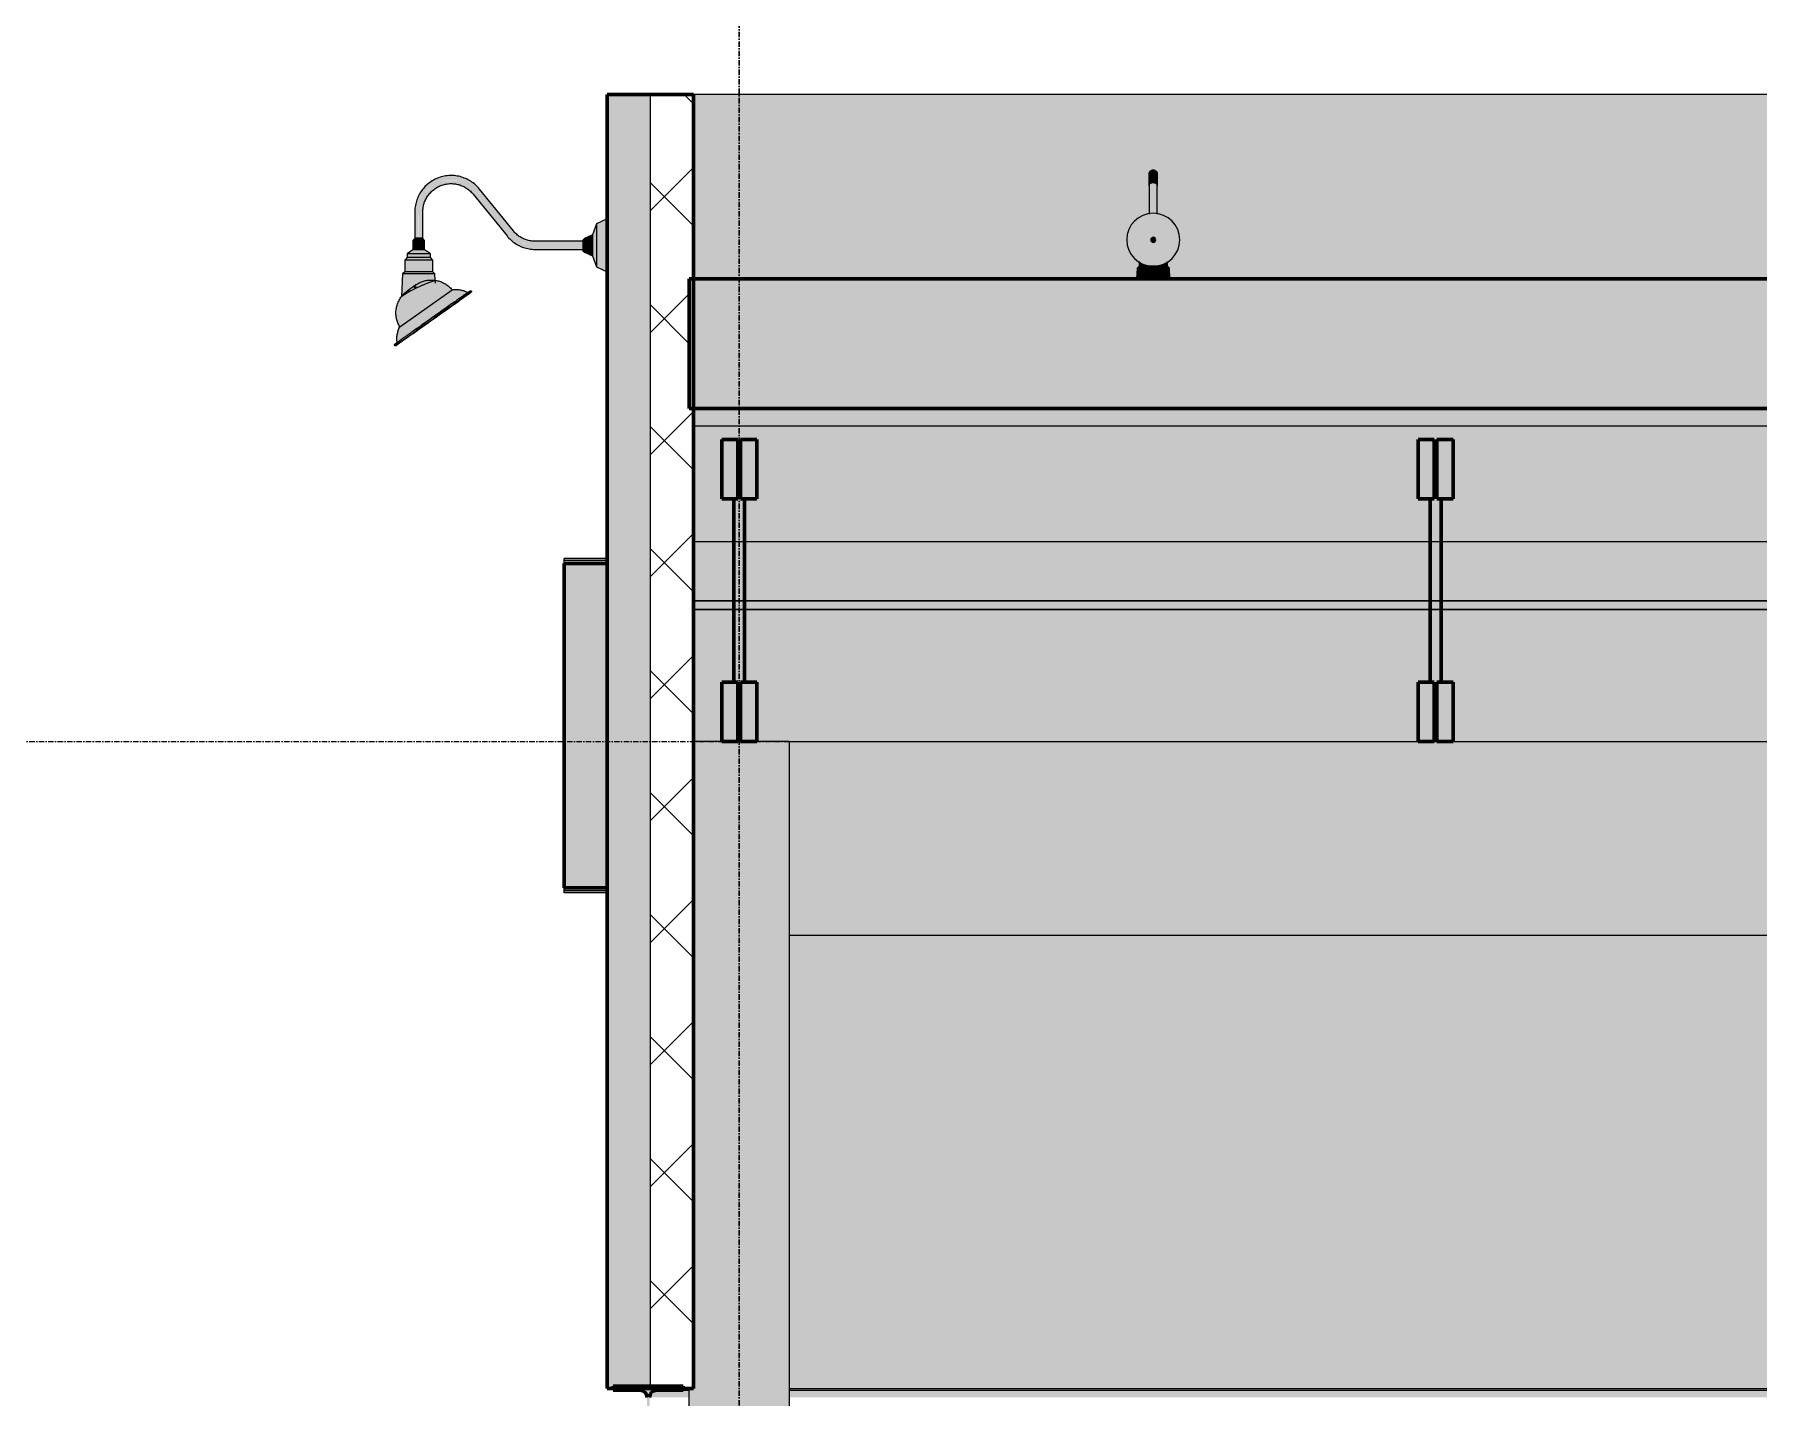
# Model space of a CAD drawing. Header units: inches. Extents: x 1275 to 2881, y -101 to 461.
# Drawn here: x 1467.3 to 1627.2, y 131.2 to 257.6 of the extents above; entities that cross this region are included whole.
import ezdxf

# ---------------------------------------------------------------- set-up
doc = ezdxf.new("R2010")
doc.units = ezdxf.units.IN
doc.header["$MEASUREMENT"] = 0
doc.linetypes.add('Grid Line 1_2_', pattern=[0.875, 0.5, -0.125, 0.125, -0.125])
for name, color, linetype, lineweight in [('0-1', 7, 'Continuous', 5), ('A-FLOR-LEVL-1', 51, 'Grid Line 1_2_', 9), ('A-GENM', 5, 'Continuous', 9), ('A-GENM-1', 5, 'Continuous', 5), ('A-GENM-2', 5, 'Continuous', 60), ('A-ROOF', 132, 'Continuous', 18), ('A-ROOF-1', 132, 'Continuous', 5), ('A-ROOF-2', 132, 'Continuous', 60), ('A-WALL', 113, 'Continuous', 18), ('A-WALL-PATT-3', 111, 'Continuous', 9), ('E-LITE-EQPM', 33, 'Continuous', 9), ('S-BEAM', 12, 'Continuous', 9), ('S-BEAM-1', 12, 'Continuous', 5), ('S-BEAM-2', 12, 'Continuous', 60), ('S-COLS', 52, 'Continuous', 9), ('S-FNDN', 32, 'Continuous', 18), ('S-FNDN-6', 32, 'Continuous', 60), ('S-GRID-1', 1, 'Grid Line 1_2_', 30)]:
    doc.layers.add(name, color=color, linetype=linetype, lineweight=lineweight)

# ---------------------------------------------------------------- blocks, each defined once
blk = doc.blocks.new('Oakfire_2_Amenities_rvt-1-BUILDING SECTION - EAST_WEST _ PREP KITCHEN - LOOKING SOUTH')
at = {"layer": 'A-FLOR-LEVL-1'}
blk.add_line((1275.24, 192), (2864.59, 192), dxfattribs=at)
blk = doc.blocks.new('Oakfire_2_Kitchen_rvt-1-BUILDING SECTION - EAST_WEST _ PREP KITCHEN - LOOKING SOUTH')
at = {"layer": 'A-FLOR-LEVL-1'}
blk.add_line((1275.24, 192), (2864.59, 192), dxfattribs=at)
blk = doc.blocks.new('Timber-Column1 - 10x10-V3-BUILDING SECTION - EAST_WEST _ PREP KITCHEN - LOOKING SOUTH')
at = {"layer": 'S-COLS'}
h = blk.add_hatch(color=256, dxfattribs=at)
h.paths.add_polyline_path([(1528.46, 0), (1537.33, 0), (1537.33, 96), (1529.46, 96), (1529.46, 24), (1528.46, 24), (1528.46, 0.08)], flags=0)
h.paths.add_polyline_path([(1529.46, 108), (1537.33, 108), (1537.33, 192), (1528.46, 192), (1528.46, 132), (1528.08, 132), (1528.08, 120), (1529.46, 120), (1529.46, 111.21)], flags=0)
for p, q in [((1537.33, 192), (1528.46, 192)), ((1537.33, 192), (1537.33, 108)), ((1528.08, 120), (1528.08, 132))]:
    blk.add_line(p, q, dxfattribs=at)
blk = doc.blocks.new('Dimension Lumber - THE BEAM-1543094-BUILDING SECTION - EAST_WEST _ PREP KITCHEN - LOOKING SOUTH')
at = {"layer": 'S-BEAM'}
h = blk.add_hatch(color=256, dxfattribs=at)
h.paths.add_polyline_path([(2069.92, 174), (2303.21, 174), (2303.21, 192), (2055.62, 192), (2055.62, 174)], flags=0)
h.paths.add_polyline_path([(1613.55, 174), (1784.92, 174), (1784.92, 192), (1537.33, 192), (1537.33, 174)], flags=0)
h.paths.add_polyline_path([(1794.17, 174), (2046.37, 174), (2046.37, 192), (1794.17, 192)], flags=0)
for p, q in [((1537.33, 192), (1784.92, 192)), ((1784.92, 174), (1537.33, 174))]:
    blk.add_line(p, q, dxfattribs=at)
blk = doc.blocks.new('Dimension Lumber - 2x6 - JOIST-1543539-BUILDING SECTION - EAST_WEST _ PREP KITCHEN - LOOKING SOUTH')
at = {"layer": 'S-BEAM'}
blk.add_hatch(color=256, dxfattribs=at).paths.add_polyline_path([(1704.82, 205.05), (2312.08, 205.05), (2312.08, 210.54), (1528.46, 210.54), (1528.46, 205.05), (1613.55, 205.05)], flags=0)
for p, q in [((1528.46, 210.54), (2312.08, 210.54)), ((2312.08, 205.05), (1528.46, 205.05)), ((2312.08, 205.02), (1528.46, 205.02))]:
    blk.add_line(p, q, dxfattribs=at)
blk = doc.blocks.new('Dimension Lumber - 2x6 - JOIST-V4-BUILDING SECTION - EAST_WEST _ PREP KITCHEN - LOOKING SOUTH')
at = {"layer": 'S-BEAM'}
blk.add_hatch(color=256, dxfattribs=at).paths.add_polyline_path([(2069.92, 204.23), (2312.08, 204.23), (2312.08, 205.02), (1528.46, 205.02), (1528.46, 204.23), (1704.82, 204.23)], flags=0)
for p, q in [((2312.08, 204.23), (1528.46, 204.23)), ((2312.08, 204.21), (1528.46, 204.21))]:
    blk.add_line(p, q, dxfattribs=at)
blk = doc.blocks.new('265000 - LIGHTING - GOOSENECK LIGHTING - TYPE A - 265000 - Lighting - Gooseneck Lighting - Type A-V27-BUILDING SECTION - EAST_WEST _ PREP KITCHEN - LOOKING SOUTH')
at = {"layer": 'E-LITE-EQPM'}
for points in [[(1502.63, 241.11), (1502.99, 241.11), (1503.21, 242.2), (1503.7, 243.05), (1504.55, 243.73), (1505.5, 244.07), (1506.55, 244.05), (1507.53, 243.68), (1508.32, 242.99), (1508.6, 243.24), (1507.96, 243.83), (1507.42, 244.15), (1506.52, 244.42), (1505.91, 244.47), (1505.4, 244.42), (1504.86, 244.29), (1504.19, 243.94), (1503.82, 243.69), (1503.35, 243.17), (1502.92, 242.46), (1502.7, 241.87), (1502.62, 241.11)], [(1503.17, 241.11), (1503.37, 241.11), (1503.43, 241.7), (1503.7, 242.39), (1504.28, 243.09), (1504.7, 243.38), (1505.16, 243.59), (1505.77, 243.72), (1506.38, 243.7), (1506.83, 243.61), (1507.26, 243.44), (1507.76, 243.03), (1508.04, 242.77), (1508.32, 242.99), (1507.53, 243.68), (1506.55, 244.05), (1505.47, 244.05), (1504.51, 243.71), (1503.67, 242.99), (1503.17, 242.14), (1502.99, 241.11), (1503.14, 241.11)], [(1511.47, 239.11), (1511.75, 239.36), (1508.6, 243.22), (1508.32, 242.99), (1511.42, 239.17)], [(1511.17, 238.88), (1511.47, 239.11), (1508.32, 242.99), (1508.04, 242.75), (1511.17, 238.88)], [(1502.89, 238.66), (1502.99, 238.66), (1502.99, 241.11), (1502.62, 241.11), (1502.63, 238.66), (1502.85, 238.66)], [(1503.37, 238.66), (1503.35, 241.11), (1502.99, 241.11), (1503.01, 238.66), (1503.35, 238.66)], [(1519.48, 236), (1519.48, 240), (1519.1, 238.98), (1519.1, 237.02), (1519.45, 236.07)], [(1520.46, 235.54), (1520.46, 240.46), (1519.48, 240), (1519.48, 236), (1519.93, 235.78)], [(1503.09, 238.46), (1503.53, 238.46), (1503.32, 238.66), (1502.63, 238.64), (1502.45, 238.46), (1502.99, 238.46)], [(1502.61, 237.59), (1503.53, 237.59), (1503.53, 238.46), (1502.45, 238.46), (1502.45, 237.59), (1502.57, 237.59)], [(1513.8, 237.63), (1513.8, 238), (1512.92, 238.13), (1512.12, 238.51), (1511.47, 239.11), (1511.18, 238.87), (1511.89, 238.22), (1512.4, 237.95), (1513.03, 237.72), (1513.7, 237.64)], [(1513.8, 238), (1513.8, 238.38), (1513.02, 238.47), (1512.35, 238.78), (1511.75, 239.34), (1511.47, 239.11), (1512.18, 238.48), (1513, 238.12), (1513.72, 238.01)], [(1518.21, 238), (1518.2, 238.38), (1513.8, 238.36), (1513.8, 238), (1517.72, 238)], [(1518.35, 237.37), (1518.35, 238.63), (1518.21, 238.44), (1518.23, 237.5), (1518.3, 237.42)], [(1519.1, 237.02), (1519.1, 238.98), (1518.35, 238.63), (1518.35, 237.37), (1518.9, 237.12)], [(1502.8, 236.64), (1504.3, 236.64), (1504.06, 236.88), (1501.92, 236.88), (1501.69, 236.64), (1502.74, 236.64)], [(1503.25, 236.88), (1504.06, 236.88), (1504.06, 237.22), (1501.92, 237.22), (1501.92, 236.88), (1503.18, 236.88)], [(1502.14, 237.22), (1504.06, 237.22), (1503.49, 237.59), (1502.45, 237.59), (1501.97, 237.22), (1502.14, 237.22)], [(1518.21, 237.63), (1518.21, 238), (1513.8, 238), (1513.8, 237.63), (1518.2, 237.63)], [(1501.38, 233.26), (1501.97, 233.63), (1502.66, 234), (1503.73, 234.48), (1504.52, 234.77), (1504.47, 235.35), (1501.49, 235.35), (1501.38, 233.28)], [(1504.23, 235.35), (1504.47, 235.37), (1504.29, 235.54), (1501.68, 235.54), (1501.49, 235.35), (1504.12, 235.35)], [(1503.68, 235.54), (1504.3, 235.54), (1504.3, 236.64), (1501.68, 236.64), (1501.69, 235.54), (1503.65, 235.54)], [(1500.88, 228.73), (1500.9, 228.76), (1505.25, 231.83), (1507.81, 233.65), (1507.85, 233.78), (1507.55, 233.62), (1500.85, 228.84), (1500.74, 228.74), (1500.85, 228.73)], [(1501.23, 230.45), (1506.07, 233.89), (1505.32, 234.49), (1504.52, 234.77), (1503.52, 234.39), (1502.6, 233.97), (1501.7, 233.47), (1501.38, 233.26), (1500.95, 232.37), (1500.92, 231.32), (1501.23, 230.46)], [(1500.98, 228.96), (1507.56, 233.63), (1506.79, 233.88), (1506.07, 233.89), (1501.23, 230.45), (1500.99, 229.72), (1500.98, 228.96)]]:
    blk.add_hatch(color=256, dxfattribs=at).paths.add_polyline_path(points, flags=0)
for p, q in [((1511.76, 239.35), (1508.61, 243.23)), ((1508.03, 242.76), (1511.17, 238.88)), ((1502.62, 241.11), (1502.62, 238.66)), ((1503.37, 238.66), (1503.37, 241.11)), ((1519.48, 240), (1519.1, 238.98)), ((1520.46, 240.46), (1519.48, 240)), ((1519.48, 240), (1519.48, 236)), ((1502.65, 238.66), (1502.45, 238.46)), ((1502.45, 238.46), (1502.45, 237.59)), ((1503.53, 238.46), (1502.45, 238.46)), ((1502.99, 238.66), (1502.62, 238.66)), ((1503.37, 238.66), (1502.99, 238.66)), ((1503.53, 238.46), (1503.33, 238.66)), ((1503.53, 237.59), (1503.53, 238.46)), ((1518.21, 238.38), (1513.8, 238.38)), ((1518.35, 238.63), (1518.21, 238.49)), ((1518.21, 238.49), (1518.21, 237.51)), ((1519.1, 238.98), (1518.35, 238.63)), ((1518.35, 237.37), (1518.35, 238.63)), ((1519.1, 238.98), (1519.1, 237.02)), ((1501.92, 236.88), (1501.68, 236.64)), ((1502.45, 237.59), (1501.92, 237.22)), ((1501.92, 237.22), (1501.92, 236.88)), ((1504.06, 237.22), (1501.92, 237.22)), ((1504.06, 236.88), (1501.92, 236.88)), ((1503.53, 237.59), (1502.45, 237.59)), ((1504.06, 237.22), (1503.53, 237.59)), ((1504.06, 236.88), (1504.06, 237.22)), ((1504.3, 236.64), (1504.06, 236.88)), ((1513.8, 237.63), (1518.21, 237.63)), ((1518.21, 237.51), (1518.35, 237.37)), ((1518.35, 237.37), (1519.1, 237.02)), ((1519.1, 237.02), (1519.48, 236)), ((1501.49, 235.35), (1501.38, 233.26)), ((1501.68, 235.54), (1501.49, 235.35)), ((1504.49, 235.35), (1501.49, 235.35)), ((1501.68, 236.64), (1501.68, 235.54)), ((1504.3, 236.64), (1501.68, 236.64)), ((1504.3, 235.54), (1501.68, 235.54)), ((1504.3, 235.54), (1504.3, 236.64)), ((1504.49, 235.35), (1504.3, 235.54)), ((1504.52, 234.77), (1504.49, 235.35)), ((1519.48, 236), (1520.46, 235.54)), ((1507.81, 233.65), (1500.88, 228.73)), ((1501.23, 230.45), (1506.07, 233.89)), ((1504.54, 234.49), (1504.53, 234.64)), ((1507.72, 233.74), (1506.71, 233.02)), ((1507.41, 233.36), (1507.57, 233.48)), ((1507.57, 233.48), (1507.41, 233.36)), ((1507.59, 233.49), (1507.81, 233.65)), ((1507.62, 233.67), (1507.72, 233.74)), ((1505.77, 232.35), (1504.34, 231.34)), ((1506.41, 232.66), (1506.77, 232.91)), ((1506.77, 232.91), (1506.41, 232.66)), ((1503.59, 230.81), (1502.71, 230.18)), ((1501, 228.97), (1500.83, 228.85)), ((1500.83, 228.85), (1500.97, 228.95)), ((1500.88, 228.73), (1501.1, 228.89)), ((1501.12, 228.9), (1501.5, 229.17)), ((1501.5, 229.17), (1501.12, 228.9))]:
    blk.add_line(p, q, dxfattribs=at)
at = {"layer": 'E-LITE-EQPM', "flags": 128}
for points in [[(1508.61, 243.23), (1508.53, 243.33), (1508.44, 243.43), (1508.34, 243.53), (1508.24, 243.62), (1508.14, 243.71), (1508.03, 243.79), (1507.92, 243.87), (1507.81, 243.95), (1507.7, 244.02), (1507.58, 244.08), (1507.46, 244.14), (1507.34, 244.2), (1507.21, 244.25), (1507.08, 244.3), (1506.96, 244.34), (1506.83, 244.38), (1506.69, 244.41), (1506.56, 244.43), (1506.43, 244.45), (1506.29, 244.47), (1506.16, 244.48), (1506.03, 244.48), (1505.89, 244.48), (1505.76, 244.47), (1505.62, 244.46), (1505.49, 244.44), (1505.35, 244.42), (1505.22, 244.39), (1505.09, 244.36), (1504.96, 244.32), (1504.83, 244.28), (1504.71, 244.23), (1504.58, 244.17), (1504.46, 244.11), (1504.34, 244.05), (1504.23, 243.98), (1504.11, 243.91), (1504, 243.83), (1503.9, 243.75), (1503.79, 243.67), (1503.69, 243.58), (1503.59, 243.48), (1503.5, 243.38), (1503.41, 243.28), (1503.33, 243.18), (1503.25, 243.07), (1503.17, 242.96), (1503.1, 242.84), (1503.03, 242.73), (1502.97, 242.61), (1502.91, 242.48), (1502.86, 242.36), (1502.81, 242.23), (1502.77, 242.11), (1502.73, 241.98), (1502.7, 241.85), (1502.67, 241.71), (1502.65, 241.58), (1502.63, 241.45), (1502.62, 241.31), (1502.62, 241.18), (1502.62, 241.11)], [(1503.37, 241.11), (1503.37, 241.21), (1503.37, 241.32), (1503.38, 241.42), (1503.4, 241.52), (1503.42, 241.63), (1503.44, 241.73), (1503.47, 241.83), (1503.5, 241.93), (1503.53, 242.03), (1503.57, 242.13), (1503.62, 242.22), (1503.66, 242.32), (1503.71, 242.41), (1503.77, 242.5), (1503.82, 242.59), (1503.89, 242.67), (1503.95, 242.76), (1504.02, 242.84), (1504.09, 242.91), (1504.16, 242.99), (1504.24, 243.06), (1504.32, 243.13), (1504.4, 243.19), (1504.49, 243.26), (1504.57, 243.31), (1504.66, 243.37), (1504.75, 243.42), (1504.85, 243.47), (1504.94, 243.51), (1505.04, 243.55), (1505.14, 243.59), (1505.24, 243.62), (1505.34, 243.65), (1505.44, 243.67), (1505.54, 243.69), (1505.65, 243.71), (1505.75, 243.72), (1505.86, 243.73), (1505.96, 243.73), (1506.07, 243.73), (1506.17, 243.72), (1506.28, 243.72), (1506.38, 243.7), (1506.48, 243.68), (1506.59, 243.66), (1506.69, 243.64), (1506.79, 243.61), (1506.89, 243.57), (1506.99, 243.53), (1507.08, 243.49), (1507.18, 243.45), (1507.27, 243.4), (1507.36, 243.34), (1507.45, 243.29), (1507.54, 243.23), (1507.62, 243.16), (1507.7, 243.1), (1507.78, 243.03), (1507.85, 242.95), (1507.93, 242.88), (1508, 242.8), (1508.03, 242.76)], [(1511.17, 238.88), (1511.26, 238.77), (1511.35, 238.67), (1511.45, 238.58), (1511.55, 238.49), (1511.65, 238.4), (1511.75, 238.31), (1511.86, 238.23), (1511.98, 238.16), (1512.09, 238.09), (1512.21, 238.02), (1512.33, 237.96), (1512.45, 237.9), (1512.58, 237.85), (1512.7, 237.81), (1512.83, 237.77), (1512.96, 237.73), (1513.09, 237.7), (1513.23, 237.67), (1513.36, 237.65), (1513.49, 237.64), (1513.63, 237.63), (1513.76, 237.63), (1513.8, 237.63)], [(1513.8, 238.38), (1513.69, 238.38), (1513.59, 238.38), (1513.48, 238.39), (1513.38, 238.41), (1513.28, 238.43), (1513.17, 238.45), (1513.07, 238.48), (1512.97, 238.51), (1512.87, 238.54), (1512.77, 238.58), (1512.68, 238.63), (1512.58, 238.67), (1512.49, 238.72), (1512.4, 238.78), (1512.31, 238.83), (1512.23, 238.89), (1512.15, 238.96), (1512.07, 239.03), (1511.99, 239.1), (1511.91, 239.17), (1511.84, 239.25), (1511.77, 239.33), (1511.76, 239.35)], [(1507.75, 233.79), (1507.75, 233.79), (1507.74, 233.78), (1507.73, 233.77), (1507.71, 233.76), (1507.68, 233.74), (1507.65, 233.72), (1507.62, 233.69), (1507.57, 233.66), (1507.53, 233.63), (1507.48, 233.59), (1507.42, 233.55), (1507.36, 233.51), (1507.29, 233.46), (1507.22, 233.41), (1507.14, 233.36), (1507.06, 233.3), (1506.98, 233.24), (1506.89, 233.17), (1506.79, 233.11), (1506.69, 233.04), (1506.59, 232.97), (1506.48, 232.89), (1506.38, 232.81), (1506.26, 232.73), (1506.15, 232.65), (1506.03, 232.57), (1505.91, 232.48), (1505.78, 232.39), (1505.65, 232.3), (1505.53, 232.21), (1505.39, 232.12), (1505.26, 232.02), (1505.13, 231.93), (1504.99, 231.83), (1504.85, 231.73), (1504.72, 231.64), (1504.58, 231.54), (1504.44, 231.44), (1504.3, 231.34), (1504.16, 231.24), (1504.02, 231.14), (1503.88, 231.04), (1503.74, 230.94), (1503.6, 230.85), (1503.47, 230.75), (1503.33, 230.65), (1503.2, 230.56), (1503.07, 230.46), (1502.94, 230.37), (1502.81, 230.28), (1502.68, 230.19), (1502.56, 230.1), (1502.44, 230.02), (1502.32, 229.94), (1502.21, 229.85), (1502.09, 229.78), (1501.99, 229.7), (1501.88, 229.62), (1501.78, 229.55), (1501.69, 229.49), (1501.59, 229.42), (1501.51, 229.36), (1501.42, 229.3), (1501.34, 229.24), (1501.27, 229.19), (1501.2, 229.14), (1501.13, 229.09), (1501.07, 229.05), (1501.02, 229.01), (1500.97, 228.98), (1500.93, 228.95), (1500.89, 228.92), (1500.85, 228.9), (1500.83, 228.88), (1500.8, 228.86), (1500.79, 228.85), (1500.78, 228.84), (1500.77, 228.84), (1500.77, 228.83)], [(1507.84, 233.66), (1507.84, 233.66), (1507.83, 233.65), (1507.82, 233.64), (1507.8, 233.63), (1507.77, 233.61), (1507.74, 233.59), (1507.71, 233.56), (1507.67, 233.53), (1507.62, 233.5), (1507.57, 233.46), (1507.51, 233.42), (1507.45, 233.38), (1507.38, 233.33), (1507.31, 233.28), (1507.23, 233.23), (1507.15, 233.17), (1507.07, 233.11), (1506.98, 233.05), (1506.88, 232.98), (1506.78, 232.91), (1506.68, 232.84), (1506.58, 232.76), (1506.47, 232.68), (1506.35, 232.6), (1506.24, 232.52), (1506.12, 232.44), (1506, 232.35), (1505.87, 232.26), (1505.75, 232.17), (1505.62, 232.08), (1505.49, 231.99), (1505.35, 231.89), (1505.22, 231.8), (1505.08, 231.7), (1504.95, 231.6), (1504.81, 231.51), (1504.67, 231.41), (1504.53, 231.31), (1504.39, 231.21), (1504.25, 231.11), (1504.11, 231.01), (1503.97, 230.91), (1503.83, 230.81), (1503.69, 230.72), (1503.56, 230.62), (1503.42, 230.52), (1503.29, 230.43), (1503.16, 230.34), (1503.03, 230.24), (1502.9, 230.15), (1502.77, 230.06), (1502.65, 229.98), (1502.53, 229.89), (1502.41, 229.81), (1502.3, 229.73), (1502.19, 229.65), (1502.08, 229.57), (1501.97, 229.5), (1501.87, 229.42), (1501.78, 229.36), (1501.68, 229.29), (1501.6, 229.23), (1501.51, 229.17), (1501.43, 229.11), (1501.36, 229.06), (1501.29, 229.01), (1501.23, 228.97), (1501.17, 228.92), (1501.11, 228.88), (1501.06, 228.85), (1501.02, 228.82), (1500.98, 228.79), (1500.95, 228.77), (1500.92, 228.75), (1500.9, 228.73), (1500.88, 228.72), (1500.87, 228.71), (1500.86, 228.71), (1500.86, 228.71)], [(1500.86, 228.71), (1500.86, 228.71), (1500.87, 228.71), (1500.89, 228.72), (1500.9, 228.74), (1500.93, 228.76), (1500.96, 228.78), (1501, 228.8), (1501.04, 228.83), (1501.08, 228.86), (1501.14, 228.9), (1501.19, 228.94), (1501.25, 228.99), (1501.32, 229.03), (1501.39, 229.08), (1501.47, 229.14), (1501.55, 229.2), (1501.64, 229.26), (1501.73, 229.32), (1501.82, 229.39), (1501.92, 229.46), (1502.02, 229.53), (1502.13, 229.6), (1502.24, 229.68), (1502.35, 229.76), (1502.47, 229.84), (1502.58, 229.93), (1502.71, 230.02), (1502.83, 230.1), (1502.96, 230.19), (1503.09, 230.29), (1503.22, 230.38), (1503.35, 230.47), (1503.49, 230.57), (1503.62, 230.66), (1503.76, 230.76), (1503.9, 230.86), (1504.03, 230.96), (1504.17, 231.06), (1504.31, 231.16), (1504.45, 231.26), (1504.59, 231.35), (1504.73, 231.45), (1504.87, 231.55), (1505.01, 231.65), (1505.14, 231.75), (1505.28, 231.84), (1505.41, 231.94), (1505.55, 232.03), (1505.68, 232.12), (1505.8, 232.21), (1505.93, 232.3), (1506.05, 232.39), (1506.17, 232.48), (1506.29, 232.56), (1506.41, 232.64), (1506.52, 232.72), (1506.63, 232.8), (1506.73, 232.87), (1506.83, 232.94), (1506.93, 233.01), (1507.02, 233.08), (1507.11, 233.14), (1507.19, 233.2), (1507.27, 233.25), (1507.34, 233.31), (1507.41, 233.36), (1507.48, 233.4), (1507.54, 233.44), (1507.59, 233.48), (1507.64, 233.52), (1507.69, 233.55), (1507.72, 233.58), (1507.76, 233.6), (1507.79, 233.62), (1507.81, 233.64), (1507.83, 233.65), (1507.84, 233.66), (1507.84, 233.66), (1507.84, 233.66)], [(1501.46, 233.36), (1501.53, 233.43), (1501.6, 233.5), (1501.67, 233.57), (1501.74, 233.64), (1501.82, 233.7), (1501.9, 233.76), (1501.92, 233.78)], [(1502.71, 234.33), (1502.7, 234.33), (1502.7, 234.33), (1502.7, 234.33), (1502.7, 234.33), (1502.69, 234.33), (1502.69, 234.32), (1502.69, 234.32), (1502.68, 234.32), (1502.67, 234.31), (1502.67, 234.31), (1502.66, 234.3), (1502.65, 234.3), (1502.65, 234.29), (1502.64, 234.29), (1502.63, 234.28), (1502.62, 234.27), (1502.61, 234.27), (1502.6, 234.26), (1502.59, 234.25), (1502.58, 234.24), (1502.56, 234.23), (1502.55, 234.22), (1502.54, 234.22), (1502.53, 234.21), (1502.51, 234.2), (1502.5, 234.19), (1502.48, 234.18), (1502.47, 234.17), (1502.46, 234.16), (1502.44, 234.15), (1502.43, 234.14), (1502.41, 234.13), (1502.4, 234.11), (1502.38, 234.1), (1502.36, 234.09), (1502.35, 234.08), (1502.33, 234.07), (1502.32, 234.06), (1502.3, 234.05), (1502.29, 234.04), (1502.27, 234.03), (1502.25, 234.01), (1502.24, 234), (1502.22, 233.99), (1502.21, 233.98), (1502.19, 233.97), (1502.18, 233.96), (1502.16, 233.95), (1502.15, 233.94), (1502.14, 233.93), (1502.12, 233.92), (1502.11, 233.91), (1502.1, 233.9), (1502.08, 233.89), (1502.07, 233.88), (1502.06, 233.87), (1502.05, 233.87), (1502.03, 233.86), (1502.02, 233.85), (1502.01, 233.84), (1502, 233.84), (1501.99, 233.83), (1501.99, 233.82), (1501.98, 233.82), (1501.97, 233.81), (1501.96, 233.81), (1501.96, 233.8), (1501.95, 233.8), (1501.94, 233.79), (1501.94, 233.79), (1501.93, 233.79), (1501.93, 233.78), (1501.93, 233.78), (1501.92, 233.78), (1501.92, 233.78), (1501.92, 233.78), (1501.92, 233.78), (1501.92, 233.78)], [(1501.92, 233.78), (1501.92, 233.78), (1501.92, 233.78), (1501.92, 233.78), (1501.93, 233.78), (1501.93, 233.78), (1501.93, 233.79), (1501.94, 233.79), (1501.94, 233.79), (1501.95, 233.8), (1501.95, 233.8), (1501.96, 233.8), (1501.97, 233.81), (1501.97, 233.81), (1501.98, 233.82), (1501.99, 233.83), (1502, 233.83), (1502.01, 233.84), (1502.02, 233.85), (1502.03, 233.85), (1502.04, 233.86), (1502.05, 233.87), (1502.06, 233.88), (1502.08, 233.89), (1502.09, 233.9), (1502.1, 233.91), (1502.11, 233.92), (1502.13, 233.92), (1502.14, 233.93)], [(1502.22, 233.82), (1502.19, 233.8), (1502.1, 233.75), (1502.02, 233.7), (1501.99, 233.67)], [(1502.52, 234.2), (1502.53, 234.21), (1502.54, 234.22), (1502.56, 234.23), (1502.57, 234.24), (1502.58, 234.25), (1502.59, 234.25), (1502.6, 234.26), (1502.61, 234.27), (1502.62, 234.28), (1502.63, 234.28), (1502.64, 234.29), (1502.65, 234.29), (1502.66, 234.3), (1502.66, 234.31), (1502.67, 234.31), (1502.68, 234.31), (1502.68, 234.32), (1502.69, 234.32), (1502.69, 234.32), (1502.7, 234.33), (1502.7, 234.33), (1502.7, 234.33), (1502.7, 234.33), (1502.7, 234.33), (1502.71, 234.33)], [(1502.74, 234.2), (1502.7, 234.17), (1502.63, 234.12), (1502.56, 234.05)], [(1502.75, 234.36), (1502.79, 234.39), (1502.87, 234.44), (1502.96, 234.49), (1503.05, 234.54), (1503.14, 234.58), (1503.23, 234.62), (1503.32, 234.65), (1503.42, 234.69), (1503.52, 234.71), (1503.61, 234.74), (1503.71, 234.76), (1503.81, 234.77), (1503.91, 234.78), (1504.01, 234.79), (1504.11, 234.79), (1504.21, 234.79), (1504.31, 234.79), (1504.41, 234.78), (1504.44, 234.78)], [(1504.52, 234.77), (1504.62, 234.75), (1504.72, 234.73), (1504.81, 234.7), (1504.91, 234.68), (1505, 234.64), (1505.1, 234.61), (1505.19, 234.57), (1505.28, 234.53), (1505.37, 234.48), (1505.45, 234.43), (1505.54, 234.37), (1505.62, 234.32), (1505.7, 234.26), (1505.78, 234.19), (1505.85, 234.13), (1505.92, 234.06), (1505.99, 233.98), (1506.06, 233.91), (1506.07, 233.89)], [(1506.07, 233.89), (1506.17, 233.9), (1506.27, 233.91), (1506.36, 233.91), (1506.46, 233.91), (1506.56, 233.91), (1506.66, 233.9), (1506.75, 233.89), (1506.85, 233.88), (1506.95, 233.86), (1507.04, 233.83), (1507.13, 233.81), (1507.23, 233.78), (1507.32, 233.74), (1507.41, 233.7), (1507.5, 233.66), (1507.56, 233.63)], [(1507.55, 233.65), (1507.59, 233.68), (1507.63, 233.7), (1507.67, 233.73), (1507.69, 233.75), (1507.72, 233.76), (1507.73, 233.78), (1507.75, 233.78), (1507.75, 233.79), (1507.75, 233.79)], [(1507.75, 233.79), (1507.75, 233.79), (1507.76, 233.79), (1507.76, 233.79), (1507.76, 233.8), (1507.77, 233.8), (1507.77, 233.8), (1507.77, 233.8), (1507.77, 233.8), (1507.78, 233.8), (1507.78, 233.8), (1507.78, 233.8), (1507.79, 233.8), (1507.79, 233.8), (1507.79, 233.8), (1507.8, 233.8), (1507.8, 233.8), (1507.8, 233.8), (1507.81, 233.8), (1507.81, 233.8), (1507.81, 233.8), (1507.81, 233.8), (1507.82, 233.8), (1507.82, 233.8), (1507.82, 233.8), (1507.83, 233.8), (1507.83, 233.8), (1507.83, 233.8), (1507.84, 233.79), (1507.84, 233.79), (1507.84, 233.79), (1507.84, 233.79), (1507.85, 233.79), (1507.85, 233.79), (1507.85, 233.78), (1507.85, 233.78), (1507.86, 233.78), (1507.86, 233.78), (1507.86, 233.77), (1507.86, 233.77), (1507.86, 233.77), (1507.86, 233.77), (1507.87, 233.76), (1507.87, 233.76), (1507.87, 233.76), (1507.87, 233.75), (1507.87, 233.75), (1507.87, 233.75), (1507.87, 233.75), (1507.87, 233.74), (1507.87, 233.74), (1507.88, 233.74), (1507.88, 233.73), (1507.88, 233.73), (1507.88, 233.73), (1507.88, 233.72), (1507.88, 233.72), (1507.88, 233.72), (1507.88, 233.71), (1507.88, 233.71), (1507.87, 233.71), (1507.87, 233.71), (1507.87, 233.7), (1507.87, 233.7), (1507.87, 233.7), (1507.87, 233.69), (1507.87, 233.69), (1507.87, 233.69), (1507.87, 233.68), (1507.86, 233.68), (1507.86, 233.68), (1507.86, 233.68), (1507.86, 233.67), (1507.86, 233.67), (1507.85, 233.67), (1507.85, 233.67), (1507.85, 233.67), (1507.85, 233.66), (1507.84, 233.66), (1507.84, 233.66)], [(1501.23, 230.45), (1501.18, 230.54), (1501.13, 230.63), (1501.09, 230.72), (1501.05, 230.81), (1501.01, 230.9), (1500.98, 231), (1500.96, 231.09), (1500.93, 231.19), (1500.91, 231.29), (1500.89, 231.39), (1500.88, 231.49), (1500.87, 231.58), (1500.87, 231.68), (1500.87, 231.78), (1500.87, 231.88), (1500.88, 231.98), (1500.89, 232.08), (1500.91, 232.18), (1500.93, 232.28), (1500.95, 232.38), (1500.98, 232.47), (1501.01, 232.57), (1501.04, 232.66), (1501.08, 232.75), (1501.13, 232.84), (1501.17, 232.93), (1501.22, 233.02), (1501.27, 233.1), (1501.33, 233.19), (1501.38, 233.26)], [(1500.98, 228.96), (1500.97, 229.05), (1500.96, 229.15), (1500.96, 229.25), (1500.96, 229.35), (1500.96, 229.44), (1500.96, 229.54), (1500.97, 229.64), (1500.99, 229.73), (1501.01, 229.83), (1501.03, 229.93), (1501.05, 230.02), (1501.08, 230.11), (1501.12, 230.2), (1501.15, 230.29), (1501.19, 230.38), (1501.23, 230.45)], [(1500.86, 228.71), (1500.86, 228.7), (1500.85, 228.7), (1500.85, 228.7), (1500.85, 228.7), (1500.85, 228.7), (1500.84, 228.7), (1500.84, 228.7), (1500.84, 228.69), (1500.83, 228.69), (1500.83, 228.69), (1500.83, 228.69), (1500.83, 228.69), (1500.82, 228.69), (1500.82, 228.69), (1500.82, 228.69), (1500.81, 228.69), (1500.81, 228.69), (1500.81, 228.69), (1500.8, 228.69), (1500.8, 228.69), (1500.8, 228.69), (1500.79, 228.69), (1500.79, 228.69), (1500.79, 228.7), (1500.78, 228.7), (1500.78, 228.7), (1500.78, 228.7), (1500.78, 228.7), (1500.77, 228.7), (1500.77, 228.7), (1500.77, 228.71), (1500.77, 228.71), (1500.76, 228.71), (1500.76, 228.71), (1500.76, 228.71), (1500.76, 228.72), (1500.75, 228.72), (1500.75, 228.72), (1500.75, 228.72), (1500.75, 228.73), (1500.75, 228.73), (1500.75, 228.73), (1500.74, 228.73), (1500.74, 228.74), (1500.74, 228.74), (1500.74, 228.74), (1500.74, 228.75), (1500.74, 228.75), (1500.74, 228.75), (1500.74, 228.76), (1500.74, 228.76), (1500.74, 228.76), (1500.74, 228.76), (1500.74, 228.77), (1500.74, 228.77), (1500.74, 228.77), (1500.74, 228.78), (1500.74, 228.78), (1500.74, 228.78), (1500.74, 228.79), (1500.74, 228.79), (1500.74, 228.79), (1500.74, 228.8), (1500.74, 228.8), (1500.74, 228.8), (1500.74, 228.8), (1500.74, 228.81), (1500.75, 228.81), (1500.75, 228.81), (1500.75, 228.82), (1500.75, 228.82), (1500.75, 228.82), (1500.76, 228.82), (1500.76, 228.83), (1500.76, 228.83), (1500.76, 228.83), (1500.76, 228.83), (1500.77, 228.83), (1500.77, 228.84), (1500.77, 228.84), (1500.78, 228.84), (1500.78, 228.84), (1500.78, 228.84), (1500.78, 228.84), (1500.79, 228.84), (1500.79, 228.85), (1500.79, 228.85), (1500.8, 228.85), (1500.8, 228.85), (1500.8, 228.85), (1500.81, 228.85), (1500.81, 228.85), (1500.81, 228.85), (1500.81, 228.85), (1500.82, 228.85), (1500.82, 228.85), (1500.82, 228.85), (1500.83, 228.85), (1500.83, 228.85)], [(1500.77, 228.83), (1500.77, 228.84), (1500.78, 228.84), (1500.79, 228.85), (1500.81, 228.87), (1500.84, 228.88), (1500.87, 228.91), (1500.9, 228.93), (1500.95, 228.96), (1500.99, 228.99)]]:
    blk.add_lwpolyline(points, dxfattribs=at)
at = {"layer": 'E-LITE-EQPM'}
blk.add_open_spline([(1501.38, 233.26), (1501.38, 233.26), (1501.4, 233.27), (1501.44, 233.3), (1501.48, 233.33), (1501.54, 233.36), (1501.61, 233.41), (1501.67, 233.45), (1501.72, 233.48), (1501.77, 233.51), (1501.81, 233.54), (1501.87, 233.57), (1501.96, 233.62), (1502.06, 233.69), (1502.17, 233.75), (1502.29, 233.81), (1502.41, 233.87), (1502.53, 233.94), (1502.66, 234), (1502.78, 234.06), (1502.91, 234.13), (1503.05, 234.19), (1503.18, 234.25), (1503.31, 234.3), (1503.48, 234.38), (1503.69, 234.46), (1503.92, 234.55), (1504.19, 234.65), (1504.45, 234.74), (1504.52, 234.77), (1504.52, 234.77)], degree=3, knots=[0, 0, 0, 0, 0.055556, 0.083333, 0.111111, 0.138889, 0.166667, 0.194444, 0.208333, 0.222222, 0.236111, 0.25, 0.277778, 0.305556, 0.333333, 0.361111, 0.388889, 0.416667, 0.444444, 0.472222, 0.5, 0.527778, 0.555556, 0.583333, 0.611111, 0.666667, 0.722222, 0.777778, 0.888889, 1, 1, 1, 1], dxfattribs=at)
blk = doc.blocks.new('265000 - LIGHTING - GOOSENECK LIGHTING - TYPE A - 265000 - Lighting - Gooseneck Lighting - Type A-V28-BUILDING SECTION - EAST_WEST _ PREP KITCHEN - LOOKING SOUTH')
at = {"layer": 'E-LITE-EQPM'}
for points in [[(1570.73, 243.52), (1570.76, 243.61), (1570.85, 243.69), (1571.01, 243.75), (1571.2, 243.75), (1571.37, 243.68), (1571.47, 243.58), (1571.48, 243.64), (1571.48, 244.58), (1571.31, 244.94), (1571.11, 245), (1570.88, 244.91), (1570.79, 244.74), (1570.73, 244.58), (1570.73, 243.56)], [(1570.73, 243.52), (1570.85, 244.21), (1570.73, 243.54)], [(1570.73, 240.9), (1571.13, 240.98), (1571.48, 240.9), (1571.47, 243.58), (1571.37, 243.68), (1571.2, 243.75), (1571.01, 243.75), (1570.84, 243.68), (1570.74, 243.58), (1570.73, 243.52), (1570.73, 240.98)], [(1571.11, 236.06), (1571.11, 238.29), (1570.9, 238.41), (1570.9, 238.64), (1571.11, 238.76), (1571.11, 240.98), (1570.04, 240.74), (1569.18, 240.06), (1568.71, 239.07), (1568.71, 237.98), (1569.18, 236.99), (1570.04, 236.31), (1570.76, 236.14)], [(1571.11, 236.06), (1572.17, 236.31), (1573.03, 236.99), (1573.5, 237.98), (1573.5, 239.07), (1573.03, 240.06), (1572.17, 240.74), (1571.11, 240.98), (1571.11, 238.76), (1571.31, 238.64), (1571.31, 238.41), (1571.11, 238.29), (1571.11, 236.23)], [(1571.11, 238.29), (1571.31, 238.41), (1571.31, 238.64), (1571.11, 238.76), (1570.9, 238.64), (1570.91, 238.4), (1571.04, 238.33)], [(1570.79, 234.89), (1571.11, 234.89), (1571.11, 235.29), (1570.36, 235.21), (1569.97, 235.11), (1569.54, 234.89), (1570.76, 234.89)], [(1569.57, 234.92), (1569.73, 235), (1570.2, 235.18), (1570.73, 235.27), (1571.11, 235.29), (1571.11, 235.88), (1569.61, 235.88), (1569.57, 234.93)], [(1570.92, 235.88), (1571.11, 235.88), (1571.11, 236.06), (1569.79, 236.06), (1569.64, 235.88), (1570.91, 235.88)], [(1569.83, 236.06), (1571.1, 236.06), (1570.04, 236.31), (1569.79, 236.5), (1569.82, 236.06)], [(1572.39, 236.06), (1572.42, 236.06), (1572.42, 236.5), (1572.17, 236.31), (1571.11, 236.06), (1572.35, 236.06)], [(1572.61, 235.88), (1572.39, 236.06), (1571.11, 236.06), (1571.11, 235.88), (1572.57, 235.88)], [(1572.65, 234.89), (1572.61, 235.88), (1571.11, 235.88), (1571.11, 235.29), (1571.86, 235.21), (1572.24, 235.1), (1572.63, 234.9)], [(1571.51, 234.89), (1572.65, 234.89), (1572.13, 235.15), (1571.48, 235.27), (1571.11, 235.27), (1571.11, 234.89), (1571.42, 234.89)]]:
    blk.add_hatch(color=256, dxfattribs=at).paths.add_polyline_path(points, flags=0)
for p, q in [((1570.73, 243.52), (1570.73, 240.9)), ((1571.48, 240.9), (1571.48, 243.52)), ((1569.61, 235.88), (1569.56, 234.89)), ((1569.79, 236.06), (1569.61, 235.88)), ((1571.11, 235.88), (1569.61, 235.88)), ((1569.79, 236.5), (1569.79, 236.06)), ((1571.11, 236.06), (1569.79, 236.06)), ((1572.42, 236.06), (1571.11, 236.06)), ((1572.61, 235.88), (1571.11, 235.88)), ((1572.42, 236.06), (1572.42, 236.5)), ((1572.61, 235.88), (1572.42, 236.06)), ((1572.66, 234.89), (1572.61, 235.88))]:
    blk.add_line(p, q, dxfattribs=at)
at = {"layer": 'E-LITE-EQPM', "flags": 128}
for points in [[(1570.73, 244.63), (1570.73, 244.64), (1570.73, 244.66), (1570.73, 244.67), (1570.74, 244.69), (1570.74, 244.7), (1570.74, 244.72), (1570.75, 244.73), (1570.75, 244.75), (1570.76, 244.76), (1570.76, 244.78), (1570.77, 244.79), (1570.77, 244.8), (1570.78, 244.82), (1570.79, 244.83), (1570.8, 244.84), (1570.81, 244.85), (1570.81, 244.87), (1570.82, 244.88), (1570.83, 244.89), (1570.84, 244.9), (1570.86, 244.91), (1570.87, 244.92), (1570.88, 244.93), (1570.89, 244.94), (1570.9, 244.95), (1570.92, 244.95), (1570.93, 244.96), (1570.94, 244.97), (1570.96, 244.97), (1570.97, 244.98), (1570.98, 244.98), (1571, 244.99), (1571.01, 244.99), (1571.03, 245), (1571.04, 245), (1571.06, 245), (1571.07, 245), (1571.09, 245), (1571.1, 245), (1571.12, 245), (1571.13, 245), (1571.15, 245), (1571.16, 245), (1571.18, 245), (1571.19, 244.99), (1571.21, 244.99), (1571.22, 244.99), (1571.23, 244.98), (1571.25, 244.98), (1571.26, 244.97), (1571.28, 244.96), (1571.29, 244.96), (1571.3, 244.95), (1571.31, 244.94), (1571.33, 244.93), (1571.34, 244.92), (1571.35, 244.91), (1571.36, 244.9), (1571.37, 244.89), (1571.38, 244.88), (1571.39, 244.87), (1571.4, 244.86), (1571.41, 244.85), (1571.42, 244.84), (1571.43, 244.82), (1571.43, 244.81), (1571.44, 244.8), (1571.45, 244.78), (1571.45, 244.77), (1571.46, 244.76), (1571.46, 244.74), (1571.47, 244.73), (1571.47, 244.71), (1571.47, 244.7), (1571.48, 244.68), (1571.48, 244.67), (1571.48, 244.65), (1571.48, 244.64), (1571.48, 244.63)], [(1570.73, 243.52), (1570.73, 243.61), (1570.73, 243.7), (1570.73, 243.78), (1570.73, 243.86), (1570.73, 243.94), (1570.73, 244.02), (1570.73, 244.09), (1570.73, 244.15), (1570.73, 244.22), (1570.73, 244.28), (1570.73, 244.33), (1570.73, 244.38), (1570.73, 244.43), (1570.73, 244.47), (1570.73, 244.5), (1570.73, 244.54), (1570.73, 244.56), (1570.73, 244.59), (1570.73, 244.6), (1570.73, 244.62), (1570.73, 244.63), (1570.73, 244.63), (1570.73, 244.63)], [(1570.73, 244.63), (1570.73, 244.63), (1570.73, 244.62), (1570.73, 244.61), (1570.73, 244.59), (1570.73, 244.57), (1570.73, 244.54), (1570.73, 244.51), (1570.73, 244.48), (1570.73, 244.44), (1570.73, 244.39), (1570.73, 244.34), (1570.73, 244.29), (1570.73, 244.23), (1570.73, 244.17), (1570.73, 244.11), (1570.73, 244.04), (1570.73, 243.96), (1570.73, 243.89), (1570.73, 243.8), (1570.73, 243.72), (1570.73, 243.63), (1570.73, 243.54), (1570.73, 243.52)], [(1571.48, 243.52), (1571.48, 243.61), (1571.48, 243.7), (1571.48, 243.78), (1571.48, 243.86), (1571.48, 243.94), (1571.48, 244.02), (1571.48, 244.09), (1571.48, 244.16), (1571.48, 244.22), (1571.48, 244.28), (1571.48, 244.33), (1571.48, 244.38), (1571.48, 244.43), (1571.48, 244.47), (1571.48, 244.5), (1571.48, 244.54), (1571.48, 244.56), (1571.48, 244.59), (1571.48, 244.6), (1571.48, 244.62), (1571.48, 244.63), (1571.48, 244.63), (1571.48, 244.63)], [(1571.48, 244.63), (1571.48, 244.63), (1571.48, 244.62), (1571.48, 244.61), (1571.48, 244.59), (1571.48, 244.57), (1571.48, 244.54), (1571.48, 244.51), (1571.48, 244.48), (1571.48, 244.44), (1571.48, 244.39), (1571.48, 244.34), (1571.48, 244.29), (1571.48, 244.23), (1571.48, 244.17), (1571.48, 244.11), (1571.48, 244.04), (1571.48, 243.96), (1571.48, 243.89), (1571.48, 243.8), (1571.48, 243.72), (1571.48, 243.63), (1571.48, 243.54)], [(1569.5, 234.89), (1569.58, 234.94), (1569.66, 234.98), (1569.75, 235.02), (1569.84, 235.06), (1569.92, 235.1), (1570, 235.13), (1570.03, 235.14)], [(1570.15, 235.04), (1570.22, 235.07), (1570.3, 235.09), (1570.38, 235.11), (1570.46, 235.13), (1570.53, 235.14), (1570.61, 235.15), (1570.68, 235.16), (1570.76, 235.17), (1570.83, 235.18), (1570.91, 235.19), (1570.98, 235.19), (1571.05, 235.19), (1571.11, 235.19)], [(1570.16, 235.18), (1570.25, 235.2), (1570.33, 235.23), (1570.41, 235.24), (1570.48, 235.26), (1570.56, 235.27), (1570.64, 235.29), (1570.72, 235.3), (1570.8, 235.3), (1570.87, 235.31), (1570.95, 235.32), (1571.03, 235.32), (1571.11, 235.32)], [(1572.05, 235.18), (1571.97, 235.2), (1571.89, 235.23), (1571.81, 235.24), (1571.73, 235.26), (1571.65, 235.27), (1571.57, 235.29), (1571.49, 235.3), (1571.41, 235.3), (1571.34, 235.31), (1571.26, 235.32), (1571.18, 235.32), (1571.11, 235.32)], [(1572.07, 235.04), (1571.99, 235.07), (1571.91, 235.09), (1571.83, 235.11), (1571.76, 235.13), (1571.68, 235.14), (1571.6, 235.15), (1571.53, 235.16), (1571.45, 235.17), (1571.38, 235.18), (1571.31, 235.19), (1571.23, 235.19), (1571.16, 235.19), (1571.11, 235.19)], [(1572.71, 234.89), (1572.64, 234.94), (1572.55, 234.98), (1572.46, 235.02), (1572.38, 235.06), (1572.29, 235.1), (1572.21, 235.13), (1572.18, 235.14)], [(1569.77, 234.89), (1569.84, 234.93), (1569.92, 234.96), (1570, 234.99), (1570.02, 235)], [(1572.44, 234.89), (1572.37, 234.93), (1572.29, 234.96), (1572.21, 234.99), (1572.19, 235)]]:
    blk.add_lwpolyline(points, dxfattribs=at)
at = {"layer": 'E-LITE-EQPM'}
for radius, start, end in [(2.46, 90, 270), (2.46, 270, 90), (0.235, 90, 270), (0.235, 270, 90)]:
    blk.add_arc((1571.11, 238.52), radius, start, end, dxfattribs=at)
for points in [[(1569.97, 235.12), (1569.99, 235.12), (1570.01, 235.13), (1570.03, 235.14)], [(1570.06, 235.15), (1570.2, 235.19), (1570.53, 235.27), (1570.91, 235.29), (1571.11, 235.29)]]:
    blk.add_open_spline(points, degree=3, dxfattribs=at)
blk.add_open_spline([(1571.11, 235.29), (1571.3, 235.29), (1571.68, 235.27), (1572.09, 235.18), (1572.35, 235.07), (1572.45, 235.01), (1572.49, 234.98)], degree=3, knots=[0, 0, 0, 0, 0.1111111, 0.2222222, 0.2777778, 0.3333333, 0.3333333, 0.3333333, 0.3333333], dxfattribs=at)
blk = doc.blocks.new('Construction_Frames_RedBuilt_Openweb_Red-H_Tapered - Red-H_Tapered-1639657-BUILDING SECTION - EAST_WEST _ PREP KITCHEN - LOOKING SOUTH')
at = {"layer": 'S-BEAM-2'}
for p, q in [((1531.08, 220), (1531.08, 214.5)), ((1532.58, 220), (1531.08, 220)), ((1532.58, 214.5), (1532.58, 220)), ((1532.83, 220), (1532.83, 214.5)), ((1534.33, 220), (1532.83, 220)), ((1534.33, 214.5), (1534.33, 220)), ((1531.08, 214.5), (1532.58, 214.5)), ((1532.21, 197.5), (1532.21, 214.5)), ((1532.83, 214.5), (1534.33, 214.5)), ((1533.21, 214.5), (1533.21, 197.5)), ((1531.08, 197.5), (1531.08, 192)), ((1532.58, 197.5), (1531.08, 197.5)), ((1532.58, 192), (1532.58, 197.5)), ((1532.83, 192), (1532.83, 197.5)), ((1532.83, 197.5), (1534.33, 197.5)), ((1534.33, 197.5), (1534.33, 192)), ((1531.08, 192), (1532.58, 192)), ((1534.33, 192), (1532.83, 192))]:
    blk.add_line(p, q, dxfattribs=at)

msp = doc.modelspace()

# ---------------------------------------------------------------- hatches: boundary and pattern name
at = {"layer": 'A-GENM'}
msp.add_hatch(color=256, dxfattribs=at).paths.add_polyline_path([(1520.46, 178.42), (1520.46, 208.5), (1516.46, 208.5), (1516.46, 178.42)], flags=0)
at = {"layer": 'A-GENM-1'}
for points in [[(1520.46, 208.77), (1520.46, 208.97), (1516.46, 208.97), (1516.46, 208.77)], [(1520.46, 208.5), (1520.46, 208.77), (1516.46, 208.77), (1516.46, 208.5)], [(1520.46, 178.16), (1520.46, 178.42), (1516.46, 178.42), (1516.46, 178.16)], [(1520.46, 177.96), (1520.46, 178.16), (1516.46, 178.16), (1516.46, 177.96)]]:
    msp.add_hatch(color=256, dxfattribs=at).paths.add_polyline_path(points, flags=0)
at = {"layer": 'A-ROOF'}
msp.add_hatch(color=256, dxfattribs=at).paths.add_polyline_path([(1528.08, 222.89), (2312.46, 222.89), (2312.46, 234.89), (1528.08, 234.89), (1528.08, 234.68)], flags=0)
at = {"layer": 'A-ROOF-1'}
msp.add_hatch(color=256, dxfattribs=at).paths.add_polyline_path([(2298.51, 220.41), (2312.08, 220.41), (2312.08, 222.89), (1528.46, 222.89), (1528.46, 221.26), (2154.42, 221.26), (2154.42, 220.41), (2294.02, 220.41)], flags=0)
at = {"layer": 'A-WALL-PATT-3'}
h = msp.add_hatch(dxfattribs=at)
h.set_pattern_fill('FP_7', color=256, style=0, pattern_type=2)
h.set_pattern_definition([(45, (1972.647, 112.405), (-5.65685, 5.65685), []), (135, (1972.647, 112.405), (-5.65685, -5.65685), [])])
h.paths.add_polyline_path([(1528.08, 132), (1528.46, 132), (1528.46, 222.89), (1528.08, 222.89), (1528.08, 234.89), (1528.46, 234.89), (1528.46, 252), (1524.46, 252), (1524.46, 132)], flags=0)
h = msp.add_hatch(dxfattribs=at)
h.set_pattern_fill('FP_8', color=256, style=0, pattern_type=2)
h.set_pattern_definition([(0, (1524.457, 192), (0, 2.667), []), (90, (1524.457, 192), (-4, 2.667), [2.667, -2.667])])
h.paths.add_polyline_path([(1537.33, 132), (1784.92, 132), (1784.92, 174), (1537.33, 174), (1537.33, 135.9)], flags=0)
h.paths.add_polyline_path([(1794.17, 132), (2046.37, 132), (2046.37, 174), (1794.17, 174), (1794.17, 160.6)], flags=0)
h.paths.add_polyline_path([(2055.62, 132), (2154.3, 132), (2154.3, 142.03), (2154.42, 142.03), (2154.42, 174), (2055.62, 174), (2055.62, 160.6)], flags=0)
h.paths.add_polyline_path([(1613.55, 192), (2154.42, 192), (2154.42, 204.21), (1528.46, 204.21), (1528.46, 192), (1537.33, 192)], flags=0)
h.paths.add_polyline_path([(2069.92, 210.54), (2154.42, 210.54), (2154.42, 221.26), (1528.46, 221.26), (1528.46, 210.54), (1704.82, 210.54)], flags=0)
h.paths.add_polyline_path([(1569.21, 234.89), (1569.57, 234.92), (1569.61, 235.88), (1569.79, 236.06), (1569.79, 236.5), (1569.18, 236.99), (1568.71, 237.98), (1568.71, 239.07), (1569.18, 240.06), (1570.04, 240.74), (1570.73, 240.9), (1570.73, 244.59), (1570.81, 244.82), (1570.94, 244.96), (1571.14, 244.99), (1571.32, 244.93), (1571.48, 244.58), (1571.48, 240.9), (1572.17, 240.74), (1573.03, 240.06), (1573.5, 239.07), (1573.5, 237.98), (1573.03, 236.99), (1572.42, 236.5), (1572.44, 236.04), (1572.61, 235.88), (1572.65, 234.89), (1665.63, 234.89), (1665.65, 235.35), (1665.83, 235.54), (1665.83, 235.98), (1665.22, 236.47), (1664.75, 237.45), (1664.75, 238.55), (1665.22, 239.53), (1666.08, 240.22), (1666.77, 240.37), (1666.77, 244.07), (1666.85, 244.29), (1666.98, 244.43), (1667.15, 244.48), (1667.36, 244.4), (1667.52, 244.07), (1667.52, 240.37), (1668.21, 240.22), (1669.07, 239.53), (1669.54, 238.55), (1669.54, 237.45), (1669.07, 236.47), (1668.46, 235.98), (1668.48, 235.52), (1668.64, 235.35), (1668.69, 234.89), (2154.42, 234.89), (2154.42, 252), (1528.46, 252), (1528.46, 234.89), (1569.18, 234.89)], flags=0)
at = {"layer": 'S-BEAM-1'}
h = msp.add_hatch(color=256, dxfattribs=at)
h.paths.add_polyline_path([(1524.53, 120), (1527.51, 120), (1525.01, 120.4), (1524.58, 120.59), (1524.39, 121.06), (1524.4, 131.2), (1524.6, 131.64), (1525.07, 131.84), (1526.1, 132), (1521.03, 132), (1521.03, 131.84), (1523.47, 131.84), (1523.47, 131.84), (1523.95, 131.64), (1524.15, 131.16), (1524.15, 121.06), (1523.95, 120.58), (1523.47, 120.38), (1523.47, 120.38), (1521.03, 120.38), (1521.03, 120), (1524.45, 120)], flags=0)
h.paths.add_polyline_path([(1527.51, 120), (1527.51, 120.38), (1525.07, 120.38)], flags=0)
h.paths.add_polyline_path([(1527.51, 131.84), (1527.51, 132), (1526.1, 132), (1525.07, 131.84)], flags=0)
h = msp.add_hatch(color=256, dxfattribs=at)
h.paths.add_polyline_path([(2069.92, 131.16), (2150.91, 131.16), (2150.91, 131.84), (2055.62, 131.81), (2055.62, 131.16)], flags=0)
h.paths.add_polyline_path([(1524.39, 131.16), (1528.08, 131.16), (1528.08, 131.84), (1525.01, 131.82), (1524.58, 131.63), (1524.39, 131.16)], flags=0)
h.paths.add_polyline_path([(2046.37, 131.16), (2046.37, 131.84), (1794.17, 131.82), (1794.17, 131.16), (1978.64, 131.16)], flags=0)
h.paths.add_polyline_path([(1537.33, 131.16), (1784.92, 131.16), (1784.92, 131.84), (1537.33, 131.82), (1537.33, 131.31)], flags=0)
h = msp.add_hatch(color=256, dxfattribs=at)
h.paths.add_polyline_path([(2149.78, 131.84), (2150.91, 131.84), (2150.91, 132), (2055.62, 132), (2055.62, 131.84), (2138.37, 131.84)], flags=0)
h.paths.add_polyline_path([(1527.51, 131.84), (1528.08, 131.84), (1528.08, 132), (1527.51, 132)], flags=0)
h.paths.add_polyline_path([(1537.33, 131.84), (1784.92, 131.84), (1784.92, 132), (1537.33, 132)], flags=0)
h.paths.add_polyline_path([(2046.37, 131.84), (2046.37, 132), (1794.17, 132), (1794.17, 131.84), (1978.64, 131.84)], flags=0)
at = {"layer": 'S-FNDN'}
msp.add_hatch(color=256, dxfattribs=at).paths.add_polyline_path([(1520.46, 132), (1524.46, 132), (1524.46, 252), (1520.46, 252), (1520.46, 160.6)], flags=0)

# ---------------------------------------------------------------- linework, layer by layer
at = {"layer": 'A-FLOR-LEVL-1'}
msp.add_line((1275.24, 192), (2864.59, 192), dxfattribs=at)
at = {"layer": 'A-GENM'}
for p, q in [((1516.46, 208.77), (1516.46, 208.97)), ((1520.46, 208.97), (1516.46, 208.97)), ((1516.46, 208.5), (1516.46, 208.77)), ((1520.46, 208.77), (1516.46, 208.77)), ((1516.46, 178.16), (1516.46, 178.42)), ((1516.46, 177.96), (1516.46, 178.16)), ((1520.46, 178.16), (1516.46, 178.16)), ((1520.46, 177.96), (1516.46, 177.96))]:
    msp.add_line(p, q, dxfattribs=at)
at = {"layer": 'A-GENM-2'}
for p, q in [((1516.46, 208.5), (1516.46, 178.42)), ((1520.46, 208.5), (1516.46, 208.5)), ((1520.46, 178.42), (1520.46, 208.5)), ((1516.46, 178.42), (1520.46, 178.42))]:
    msp.add_line(p, q, dxfattribs=at)
at = {"layer": 'A-ROOF'}
msp.add_line((1528.46, 221.26), (2154.42, 221.26), dxfattribs=at)
at = {"layer": 'A-ROOF-2'}
for p, q in [((2312.46, 234.89), (1528.08, 234.89)), ((1528.08, 234.89), (1528.08, 222.89)), ((1528.08, 222.89), (2312.46, 222.89))]:
    msp.add_line(p, q, dxfattribs=at)
at = {"layer": 'A-WALL'}
msp.add_line((1524.46, 252), (1524.46, 132), dxfattribs=at)
at = {"layer": 'S-BEAM'}
for p, q in [((1527.51, 131.84), (1528.08, 131.84)), ((1537.33, 131.84), (1784.92, 131.84))]:
    msp.add_line(p, q, dxfattribs=at)
at = {"layer": 'S-BEAM-2'}
for p, q in [((1527.51, 132.22), (1521.03, 132.22)), ((1521.03, 132.22), (1521.03, 131.84)), ((1521.03, 131.84), (1523.47, 131.84)), ((1525.07, 131.84), (1527.51, 131.84)), ((1527.51, 131.84), (1527.51, 132.22))]:
    msp.add_line(p, q, dxfattribs=at)
for centre, start, end in [((1523.47, 131.16), 0, 90), ((1525.07, 131.16), 90, 180)]:
    msp.add_arc(centre, 0.684, start, end, dxfattribs=at)
at = {"layer": 'S-FNDN'}
for p, q in [((2312.08, 252), (1528.46, 252)), ((1537.33, 132), (1784.92, 132))]:
    msp.add_line(p, q, dxfattribs=at)
at = {"layer": 'S-FNDN-6'}
for p, q in [((1528.46, 252), (1520.46, 252)), ((1520.46, 252), (1520.46, 132)), ((1528.46, 132), (1528.46, 252)), ((1520.46, 132), (1528.46, 132))]:
    msp.add_line(p, q, dxfattribs=at)
at = {"layer": 'S-GRID-1'}
msp.add_line((1532.71, -101.45), (1532.71, 422.62), dxfattribs=at)

# ---------------------------------------------------------------- block references
at = {"layer": '0-1'}
for name in ['Oakfire_2_Amenities_rvt-1-BUILDING SECTION - EAST_WEST _ PREP KITCHEN - LOOKING SOUTH', 'Oakfire_2_Kitchen_rvt-1-BUILDING SECTION - EAST_WEST _ PREP KITCHEN - LOOKING SOUTH']:
    msp.add_blockref(name, (0, 0), dxfattribs=at)
at = {"layer": 'E-LITE-EQPM'}
for name in ['265000 - LIGHTING - GOOSENECK LIGHTING - TYPE A - 265000 - Lighting - Gooseneck Lighting - Type A-V28-BUILDING SECTION - EAST_WEST _ PREP KITCHEN - LOOKING SOUTH', '265000 - LIGHTING - GOOSENECK LIGHTING - TYPE A - 265000 - Lighting - Gooseneck Lighting - Type A-V27-BUILDING SECTION - EAST_WEST _ PREP KITCHEN - LOOKING SOUTH']:
    msp.add_blockref(name, (0, 0), dxfattribs=at)
at = {"layer": 'S-BEAM'}
for name in ['Dimension Lumber - 2x6 - JOIST-1543539-BUILDING SECTION - EAST_WEST _ PREP KITCHEN - LOOKING SOUTH', 'Dimension Lumber - 2x6 - JOIST-V4-BUILDING SECTION - EAST_WEST _ PREP KITCHEN - LOOKING SOUTH', 'Dimension Lumber - THE BEAM-1543094-BUILDING SECTION - EAST_WEST _ PREP KITCHEN - LOOKING SOUTH']:
    msp.add_blockref(name, (0, 0), dxfattribs=at)
at = {"layer": 'S-BEAM-2'}
for p in [(0, 0), (64.59, 0)]:
    msp.add_blockref('Construction_Frames_RedBuilt_Openweb_Red-H_Tapered - Red-H_Tapered-1639657-BUILDING SECTION - EAST_WEST _ PREP KITCHEN - LOOKING SOUTH', p, dxfattribs=at)
at = {"layer": 'S-COLS'}
msp.add_blockref('Timber-Column1 - 10x10-V3-BUILDING SECTION - EAST_WEST _ PREP KITCHEN - LOOKING SOUTH', (0, 0), dxfattribs=at)

doc.saveas('drawing.dxf')
